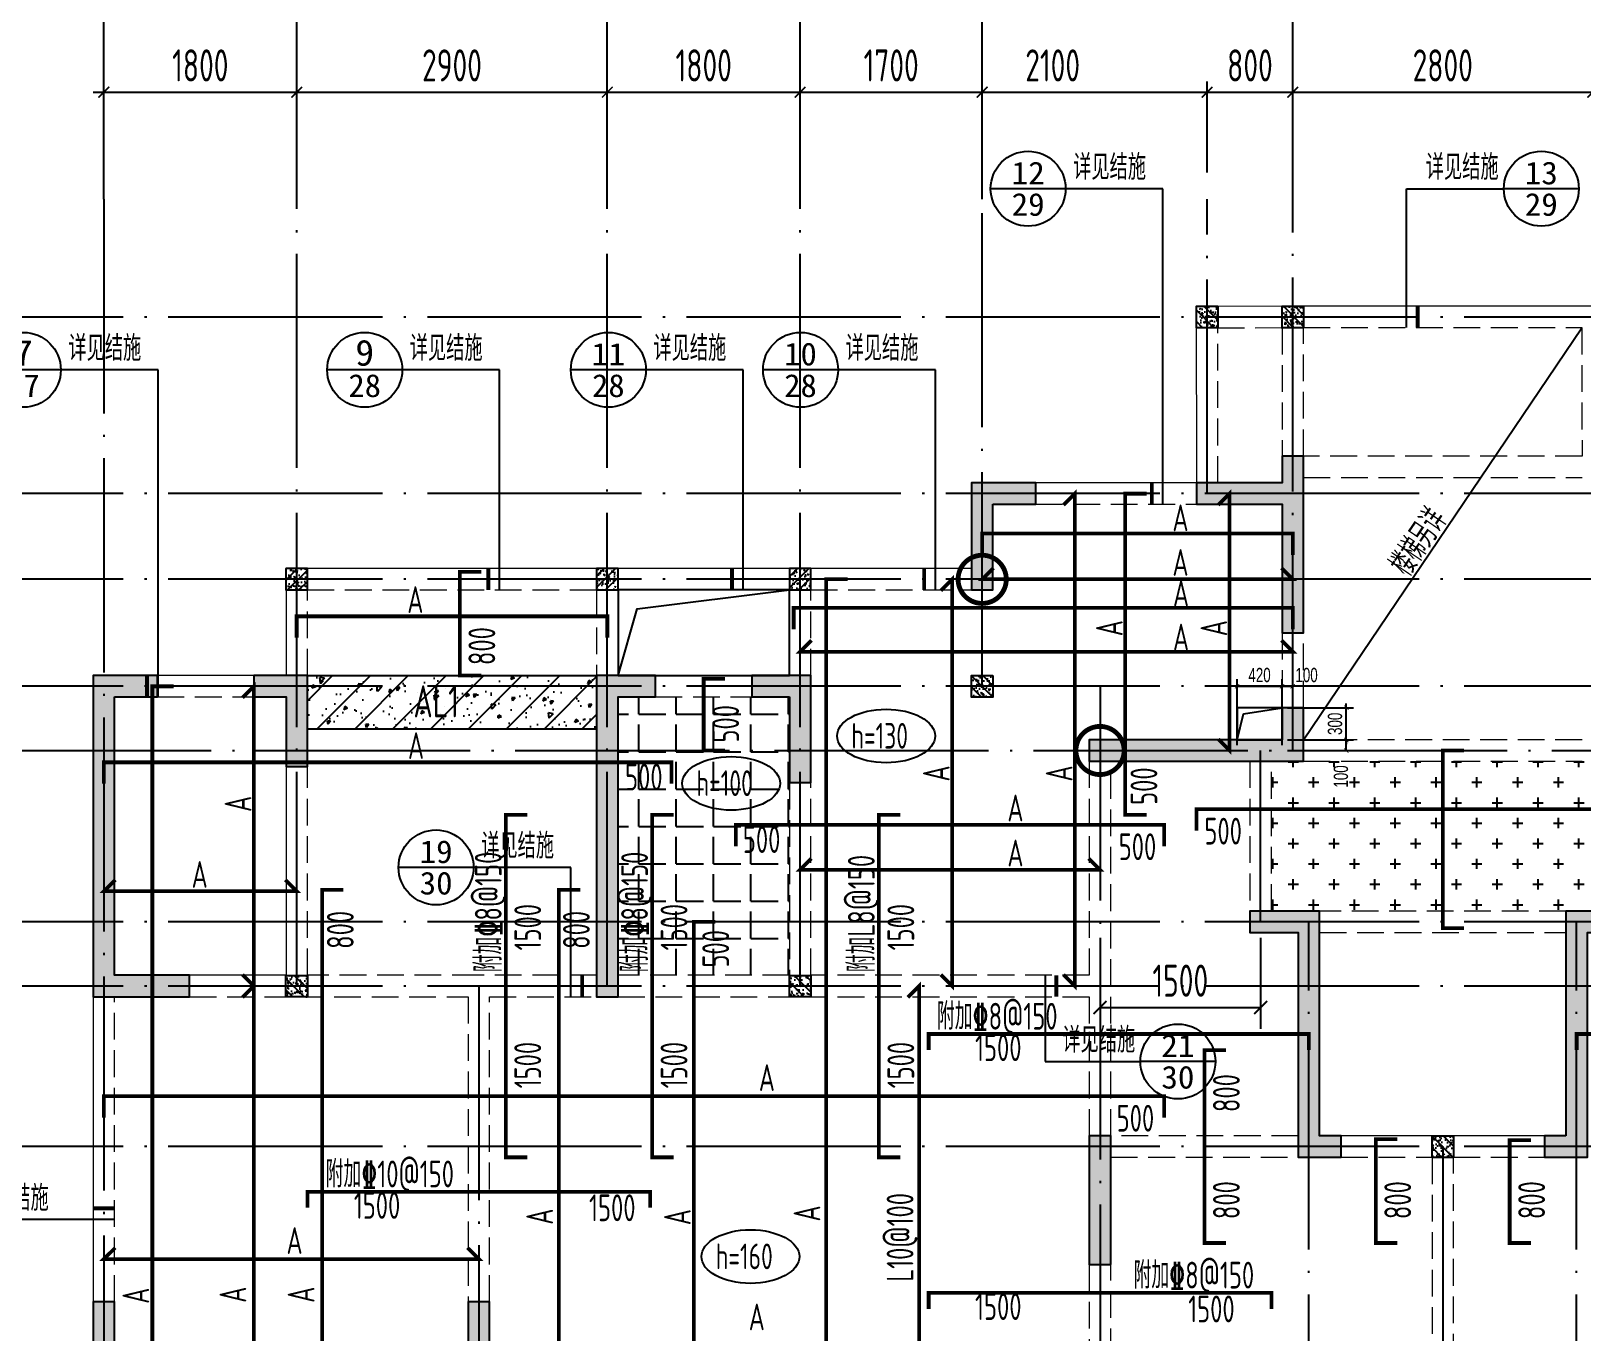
# Model space of a CAD drawing. Extents: x -668857 to 154266, y -275694 to 291306.
# Drawn here: x -226069 to -211589, y -142686 to -130533 of the extents above; entities that cross this region are included whole.
import ezdxf
from ezdxf.enums import TextEntityAlignment as Align

# ---------------------------------------------------------------- set-up
doc = ezdxf.new("R2010")
doc.units = 0
doc.header["$LTSCALE"] = 1000
for name, pattern in [('DASH', [0.35, 0.25, -0.1]), ('DASHED', [0.75, 0.5, -0.25]), ('DOTE', [2.42, 2, -0.2, 0.02, -0.2])]:
    doc.linetypes.add(name, pattern=pattern)
doc.layers.get('0').update_dxf_attribs({"linetype": 'CONTINUOUS'})
doc.layers.get('DEFPOINTS').update_dxf_attribs({"linetype": 'CONTINUOUS'})
doc.layers.add('+公共字体', color=7, linetype='CONTINUOUS', lineweight=20)
for name, color, linetype in [('A-AXIS', 1, 'CONTINUOUS'), ('A-DOTE', 10, 'DOTE'), ('BEAM', 4, 'DASHED'), ('DIM_IDEN', 67, 'CONTINUOUS'), ('PUB_TEXT', 2, 'CONTINUOUS'), ('ROOF', 183, 'CONTINUOUS'), ('S-B板填充', 251, 'CONTINUOUS'), ('S-B板标注', 3, 'CONTINUOUS'), ('S-B板配筋', 6, 'CONTINUOUS'), ('S-B板配筋号', 7, 'CONTINUOUS'), ('S-C承台编号', 6, 'CONTINUOUS'), ('S-D洞口', 4, 'CONTINUOUS'), ('S-D洞口标注', 3, 'CONTINUOUS'), ('S-L主梁线', 4, 'DASH'), ('S-Q墙填充', 252, 'CONTINUOUS'), ('S-Q墙实线', 6, 'CONTINUOUS'), ('S-Q墙标注', 3, 'CONTINUOUS'), ('S-Y一般标注', 3, 'CONTINUOUS'), ('S-构造柱', 212, 'CONTINUOUS'), ('TEXT', 2, 'CONTINUOUS')]:
    doc.layers.add(name, color=color, linetype=linetype)
doc.styles.add('_TCH_AXIS', font='COMPLEX', dxfattribs={"bigfont": 'GBCBIG'})
doc.styles.add('_TCH_LABEL', font='simhei.ttf')
doc.styles.add('TSSD_DIMENSION', font='Tssdeng.shx', dxfattribs={"width": 0.7, "bigfont": 'tssdchn.shx'})
doc.styles.add('TSSD_REIN', font='tssdeng.shx', dxfattribs={"width": 0.7, "height": 300, "bigfont": 'tssdchn.shx'})
doc.styles.add('结构文字', font='zstxt.shx', dxfattribs={"width": 0.7, "bigfont": 'zshz.shx'})
doc.dimstyles.new('STRUCK', dxfattribs={"dimtxt": 400, "dimasz": 121, "dimexe": 200, "dimexo": 150, "dimgap": 115, "dimtad": 1, "dimdec": 0, "dimdsep": 46, "dimtxsty": '结构文字', "dimblk": 'ARCHTICK', "dimcen": 400, "dimclrd": 3, "dimclre": 3, "dimclrt": 7, "dimadec": 0, "dimazin": 0, "dimtfac": 1, "dimtdec": 0, "dimtix": 1, "dimtmove": 2, "dimatfit": 3, "dimldrblk": '_DIMX', "dimfxl": 0, "dimtolj": 1, "dimtzin": 0, "dimarcsym": 0})
doc.dimstyles.new('STRUCK30', dxfattribs={"dimscale": 0.33333, "dimtxt": 400, "dimasz": 121, "dimexe": 200, "dimexo": 150, "dimgap": 115, "dimtad": 1, "dimdec": 0, "dimdsep": 46, "dimtxsty": '结构文字', "dimblk": 'ARCHTICK', "dimcen": 400, "dimclrd": 3, "dimclre": 3, "dimclrt": 7, "dimadec": 0, "dimazin": 0, "dimtfac": 1, "dimtdec": 0, "dimtix": 1, "dimtmove": 2, "dimatfit": 3, "dimldrblk": '_DIMX', "dimfxl": 0, "dimtolj": 1, "dimtzin": 0, "dimarcsym": 0})
doc.dimstyles.new('TSSD_100_100', dxfattribs={"dimtxt": 300, "dimasz": 100, "dimexe": 100, "dimexo": 250, "dimgap": 100, "dimtad": 1, "dimdec": 0, "dimzin": 0, "dimdsep": 46, "dimtxsty": 'TSSD_DIMENSION', "dimblk": 'ARCHTICK', "dimcen": 0, "dimdle": 100, "dimclrt": 7, "dimadec": 0, "dimazin": 0, "dimtfac": 1, "dimtdec": 0, "dimtix": 1, "dimtmove": 2, "dimatfit": 3, "dimldrblk": 'ARCHTICK', "dimfxl": 0, "dimtolj": 1, "dimtzin": 0, "dimarcsym": 0})

# ---------------------------------------------------------------- blocks, each defined once
blk = doc.blocks.new('_ArchTick')
at = {"color": 0, "linetype": 'ByBlock', "const_width": 0.15}
blk.add_lwpolyline([(-0.5, -0.5), (0.5, 0.5)], dxfattribs=at)
blk = doc.blocks.new('*D151')
at = {"layer": 'DEFPOINTS', "color": 0}
for p in [(6400, 19250), (4600, 18250), (6400, 18250)]:
    blk.add_point(p, dxfattribs=at)
at = {"layer": 'S-Y一般标注', "color": 0, "lineweight": -2}
for p, q in [((4600, 18500), (4600, 19350)), ((6400, 18500), (6400, 19350)), ((4500, 19250), (6500, 19250))]:
    blk.add_line(p, q, dxfattribs=at)
at = {"layer": 'S-Y一般标注', "color": 0, "lineweight": -2, "xscale": 100, "yscale": 100, "zscale": 100, "rotation": 180}
blk.add_blockref('_ArchTick', (4600, 19250), dxfattribs=at)
at = {"layer": 'S-Y一般标注', "color": 0, "lineweight": -2, "xscale": 100, "yscale": 100, "zscale": 100}
blk.add_blockref('_ArchTick', (6400, 19250), dxfattribs=at)
at = {"layer": 'S-Y一般标注', "color": 7, "insert": (5500, 19500), "char_height": 300, "attachment_point": 5, "style": 'TSSD_DIMENSION'}
blk.add_mtext('\\A1;1800', dxfattribs=at)
blk = doc.blocks.new('*D152')
at = {"layer": 'DEFPOINTS', "color": 0}
for p in [(9300, 19250), (6400, 18250), (9300, 18250)]:
    blk.add_point(p, dxfattribs=at)
at = {"layer": 'S-Y一般标注', "color": 0, "lineweight": -2}
for p, q in [((6400, 18500), (6400, 19350)), ((9300, 18500), (9300, 19350)), ((6300, 19250), (9400, 19250))]:
    blk.add_line(p, q, dxfattribs=at)
at = {"layer": 'S-Y一般标注', "color": 0, "lineweight": -2, "xscale": 100, "yscale": 100, "zscale": 100, "rotation": 180}
blk.add_blockref('_ArchTick', (6400, 19250), dxfattribs=at)
at = {"layer": 'S-Y一般标注', "color": 0, "lineweight": -2, "xscale": 100, "yscale": 100, "zscale": 100}
blk.add_blockref('_ArchTick', (9300, 19250), dxfattribs=at)
at = {"layer": 'S-Y一般标注', "color": 7, "insert": (7850, 19500), "char_height": 300, "attachment_point": 5, "style": 'TSSD_DIMENSION'}
blk.add_mtext('\\A1;2900', dxfattribs=at)
blk = doc.blocks.new('*D153')
at = {"layer": 'DEFPOINTS', "color": 0}
for p in [(11100, 19250), (9300, 18250), (11100, 18250)]:
    blk.add_point(p, dxfattribs=at)
at = {"layer": 'S-Y一般标注', "color": 0, "lineweight": -2}
for p, q in [((9300, 18500), (9300, 19350)), ((11100, 18500), (11100, 19350)), ((9200, 19250), (11200, 19250))]:
    blk.add_line(p, q, dxfattribs=at)
at = {"layer": 'S-Y一般标注', "color": 0, "lineweight": -2, "xscale": 100, "yscale": 100, "zscale": 100, "rotation": 180}
blk.add_blockref('_ArchTick', (9300, 19250), dxfattribs=at)
at = {"layer": 'S-Y一般标注', "color": 0, "lineweight": -2, "xscale": 100, "yscale": 100, "zscale": 100}
blk.add_blockref('_ArchTick', (11100, 19250), dxfattribs=at)
at = {"layer": 'S-Y一般标注', "color": 7, "insert": (10200, 19500), "char_height": 300, "attachment_point": 5, "style": 'TSSD_DIMENSION'}
blk.add_mtext('\\A1;1800', dxfattribs=at)
blk = doc.blocks.new('*D154')
at = {"layer": 'DEFPOINTS', "color": 0}
for p in [(12800, 19250), (11100, 18250), (12800, 18250)]:
    blk.add_point(p, dxfattribs=at)
at = {"layer": 'S-Y一般标注', "color": 0, "lineweight": -2}
for p, q in [((11100, 18500), (11100, 19350)), ((12800, 18500), (12800, 19350)), ((11000, 19250), (12900, 19250))]:
    blk.add_line(p, q, dxfattribs=at)
at = {"layer": 'S-Y一般标注', "color": 0, "lineweight": -2, "xscale": 100, "yscale": 100, "zscale": 100, "rotation": 180}
blk.add_blockref('_ArchTick', (11100, 19250), dxfattribs=at)
at = {"layer": 'S-Y一般标注', "color": 0, "lineweight": -2, "xscale": 100, "yscale": 100, "zscale": 100}
blk.add_blockref('_ArchTick', (12800, 19250), dxfattribs=at)
at = {"layer": 'S-Y一般标注', "color": 7, "insert": (11950, 19500), "char_height": 300, "attachment_point": 5, "style": 'TSSD_DIMENSION'}
blk.add_mtext('\\A1;1700', dxfattribs=at)
blk = doc.blocks.new('*D155')
at = {"layer": 'DEFPOINTS', "color": 0}
for p in [(14900, 19250), (12800, 18250), (14900, 18250)]:
    blk.add_point(p, dxfattribs=at)
at = {"layer": 'S-Y一般标注', "color": 0, "lineweight": -2}
for p, q in [((12800, 18500), (12800, 19350)), ((14900, 18500), (14900, 19350)), ((12700, 19250), (15000, 19250))]:
    blk.add_line(p, q, dxfattribs=at)
at = {"layer": 'S-Y一般标注', "color": 0, "lineweight": -2, "xscale": 100, "yscale": 100, "zscale": 100, "rotation": 180}
blk.add_blockref('_ArchTick', (12800, 19250), dxfattribs=at)
at = {"layer": 'S-Y一般标注', "color": 0, "lineweight": -2, "xscale": 100, "yscale": 100, "zscale": 100}
blk.add_blockref('_ArchTick', (14900, 19250), dxfattribs=at)
at = {"layer": 'S-Y一般标注', "color": 7, "insert": (13458, 19500), "char_height": 300, "attachment_point": 5, "style": 'TSSD_DIMENSION'}
blk.add_mtext('\\A1;2100', dxfattribs=at)
blk = doc.blocks.new('*D156')
at = {"layer": 'DEFPOINTS', "color": 0}
for p in [(18500, 19250), (15700, 18250), (18500, 18250)]:
    blk.add_point(p, dxfattribs=at)
at = {"layer": 'S-Y一般标注', "color": 0, "lineweight": -2}
for p, q in [((15700, 18500), (15700, 19350)), ((18500, 18500), (18500, 19350)), ((15600, 19250), (18600, 19250))]:
    blk.add_line(p, q, dxfattribs=at)
at = {"layer": 'S-Y一般标注', "color": 0, "lineweight": -2, "xscale": 100, "yscale": 100, "zscale": 100, "rotation": 180}
blk.add_blockref('_ArchTick', (15700, 19250), dxfattribs=at)
at = {"layer": 'S-Y一般标注', "color": 0, "lineweight": -2, "xscale": 100, "yscale": 100, "zscale": 100}
blk.add_blockref('_ArchTick', (18500, 19250), dxfattribs=at)
at = {"layer": 'S-Y一般标注', "color": 7, "insert": (17100, 19500), "char_height": 300, "attachment_point": 5, "style": 'TSSD_DIMENSION'}
blk.add_mtext('\\A1;2800', dxfattribs=at)
blk = doc.blocks.new('*D173')
at = {"layer": 'DEFPOINTS', "color": 0}
for p in [(54600, 20050), (4600, 18250), (54600, 18250)]:
    blk.add_point(p, dxfattribs=at)
at = {"layer": 'S-Y一般标注', "color": 0, "lineweight": -2}
for p, q in [((4600, 18500), (4600, 20150)), ((54600, 18500), (54600, 20150)), ((4500, 20050), (54700, 20050))]:
    blk.add_line(p, q, dxfattribs=at)
at = {"layer": 'S-Y一般标注', "color": 0, "lineweight": -2, "xscale": 100, "yscale": 100, "zscale": 100, "rotation": 180}
blk.add_blockref('_ArchTick', (4600, 20050), dxfattribs=at)
at = {"layer": 'S-Y一般标注', "color": 0, "lineweight": -2, "xscale": 100, "yscale": 100, "zscale": 100}
blk.add_blockref('_ArchTick', (54600, 20050), dxfattribs=at)
at = {"layer": 'S-Y一般标注', "color": 7, "insert": (29600, 20300), "char_height": 300, "attachment_point": 5, "style": 'TSSD_DIMENSION'}
blk.add_mtext('\\A1;50000', dxfattribs=at)
blk = doc.blocks.new('*D184')
at = {"layer": 'DEFPOINTS', "color": 0}
for p in [(15700, 19250), (14900, 18250), (15700, 18250)]:
    blk.add_point(p, dxfattribs=at)
at = {"layer": 'S-Y一般标注', "color": 0, "lineweight": -2}
for p, q in [((14900, 18500), (14900, 19350)), ((15700, 18500), (15700, 19350)), ((14800, 19250), (15800, 19250))]:
    blk.add_line(p, q, dxfattribs=at)
at = {"layer": 'S-Y一般标注', "color": 0, "lineweight": -2, "xscale": 100, "yscale": 100, "zscale": 100, "rotation": 180}
blk.add_blockref('_ArchTick', (14900, 19250), dxfattribs=at)
at = {"layer": 'S-Y一般标注', "color": 0, "lineweight": -2, "xscale": 100, "yscale": 100, "zscale": 100}
blk.add_blockref('_ArchTick', (15700, 19250), dxfattribs=at)
at = {"layer": 'S-Y一般标注', "color": 7, "insert": (15300, 19500), "char_height": 300, "attachment_point": 5, "style": 'TSSD_DIMENSION'}
blk.add_mtext('\\A1;800', dxfattribs=at)
blk = doc.blocks.new('20210803.22403995')
at = {"layer": '+公共字体', "color": 2, "const_width": 45}
for points in [[(-856038, -168387, 1), (-856038, -167937, 1), (-856038, -168387, -1)], [(-854938, -169986, 1), (-854938, -169536, 1), (-854938, -169986, -1)]]:
    blk.add_lwpolyline(points, format="xyb", dxfattribs=at)
blk = doc.blocks.new('*D251')
at = {"layer": 'DEFPOINTS', "color": 0}
for p in [(-196759, -56615), (-196159, -56615), (-196759, -56915)]:
    blk.add_point(p, dxfattribs=at)
at = {"layer": 'S-D洞口标注', "color": 3, "lineweight": -2}
for p, q in [((-196709, -56615), (-196092, -56615)), ((-196159, -56615), (-196159, -56574)), ((-196159, -56915), (-196159, -56615)), ((-196709, -56915), (-196092, -56915)), ((-196159, -56915), (-196159, -56955))]:
    blk.add_line(p, q, dxfattribs=at)
at = {"layer": 'S-D洞口标注', "color": 3, "lineweight": -2, "xscale": 40.33293, "yscale": 40.33293, "zscale": 40.33293}
for p, rotation in [((-196159, -56615), 270), ((-196159, -56915), 90)]:
    blk.add_blockref('_ArchTick', p, dxfattribs=dict(at, rotation=rotation))
at = {"layer": 'S-D洞口标注', "color": 7, "insert": (-196264, -56765), "char_height": 133.3, "attachment_point": 5, "rotation": 90, "style": '结构文字'}
blk.add_mtext('\\A1;300', dxfattribs=at)
blk = doc.blocks.new('_DIMX')
blk.add_line((-150, 0), (150, 0))
at = {"const_width": 50}
blk.add_lwpolyline([(-70, -70), (70, 70)], dxfattribs=at)
blk = doc.blocks.new('*D252')
at = {"layer": 'DEFPOINTS', "color": 0}
for p in [(-196759, -56415), (-197179, -57015), (-196759, -57015)]:
    blk.add_point(p, dxfattribs=at)
at = {"layer": 'S-D洞口标注', "color": 3, "lineweight": -2}
for p, q in [((-197179, -56965), (-197179, -56349)), ((-197179, -56415), (-196759, -56415)), ((-196759, -56965), (-196759, -56349))]:
    blk.add_line(p, q, dxfattribs=at)
at = {"layer": 'S-D洞口标注', "color": 3, "lineweight": -2, "xscale": 40.33293, "yscale": 40.33293, "zscale": 40.33293, "rotation": 180}
blk.add_blockref('_ArchTick', (-197179, -56415), dxfattribs=at)
at = {"layer": 'S-D洞口标注', "color": 3, "lineweight": -2, "xscale": 40.33293, "yscale": 40.33293, "zscale": 40.33293}
blk.add_blockref('_ArchTick', (-196759, -56415), dxfattribs=at)
at = {"layer": 'S-D洞口标注', "color": 7, "insert": (-196969, -56310), "char_height": 133.3, "attachment_point": 5, "style": '结构文字'}
blk.add_mtext('\\A1;420', dxfattribs=at)
blk = doc.blocks.new('*D253')
at = {"layer": 'DEFPOINTS', "color": 0}
for p in [(-196659, -56415), (-196759, -57015), (-196659, -57015)]:
    blk.add_point(p, dxfattribs=at)
at = {"layer": 'S-D洞口标注', "color": 3, "lineweight": -2}
for p, q in [((-196759, -56965), (-196759, -56349)), ((-196759, -56415), (-196659, -56415)), ((-196659, -56965), (-196659, -56349))]:
    blk.add_line(p, q, dxfattribs=at)
at = {"layer": 'S-D洞口标注', "color": 3, "lineweight": -2, "xscale": 40.33293, "yscale": 40.33293, "zscale": 40.33293, "rotation": 180}
blk.add_blockref('_ArchTick', (-196759, -56415), dxfattribs=at)
at = {"layer": 'S-D洞口标注', "color": 3, "lineweight": -2, "xscale": 40.33293, "yscale": 40.33293, "zscale": 40.33293}
blk.add_blockref('_ArchTick', (-196659, -56415), dxfattribs=at)
at = {"layer": 'S-D洞口标注', "color": 7, "insert": (-196530, -56310), "char_height": 133.3, "attachment_point": 5, "style": '结构文字'}
blk.add_mtext('\\A1;100', dxfattribs=at)
blk = doc.blocks.new('*D254')
at = {"layer": 'DEFPOINTS', "color": 0}
for p in [(-196759, -56915), (-196759, -57015), (-196159, -56915)]:
    blk.add_point(p, dxfattribs=at)
at = {"layer": 'S-D洞口标注', "color": 3, "lineweight": -2}
for p, q in [((-196709, -56915), (-196092, -56915)), ((-196709, -57015), (-196092, -57015)), ((-196159, -57015), (-196159, -56915))]:
    blk.add_line(p, q, dxfattribs=at)
at = {"layer": 'S-D洞口标注', "color": 3, "lineweight": -2, "xscale": 40.33293, "yscale": 40.33293, "zscale": 40.33293}
for p, rotation in [((-196159, -56915), 90), ((-196159, -57015), 270)]:
    blk.add_blockref('_ArchTick', p, dxfattribs=dict(at, rotation=rotation))
at = {"layer": 'S-D洞口标注', "color": 7, "insert": (-196209, -57257), "char_height": 133.3, "attachment_point": 5, "rotation": 90, "style": '结构文字'}
blk.add_mtext('\\A1;100', dxfattribs=at)
blk = doc.blocks.new('20210807.15312078')
at = {"layer": 'S-Q墙填充'}
h = blk.add_hatch(color=252, dxfattribs=at)
h.dxf.hatch_style = 1
h.paths.add_polyline_path([(72216, 67840), (72216, 68190), (72016, 68190), (72016, 67940), (71216, 67940), (71216, 67740), (72016, 67740), (72016, 66540), (72216, 66540)])
h = blk.add_hatch(color=252, dxfattribs=at)
h.dxf.hatch_style = 1
h.paths.add_polyline_path([(69316, 67740), (69716, 67740), (69716, 67940), (69116, 67940), (69116, 66940), (69316, 66940)])
h = blk.add_hatch(color=252, dxfattribs=at)
h.dxf.hatch_style = 1
h.paths.add_polyline_path([(61116, 65940), (61516, 65940), (61516, 66140), (60916, 66140), (60916, 63140), (61816, 63140), (61816, 63340), (61116, 63340)])
h = blk.add_hatch(color=252, dxfattribs=at)
h.dxf.hatch_style = 1
h.paths.add_polyline_path([(62916, 66140), (62416, 66140), (62416, 65940), (62716, 65940), (62716, 65290), (62916, 65290)])
h = blk.add_hatch(color=252, dxfattribs=at)
h.dxf.hatch_style = 1
h.paths.add_polyline_path([(65616, 66140), (65616, 63140), (65816, 63140), (65816, 65940), (66166, 65940), (66166, 66140)])
h = blk.add_hatch(color=252, dxfattribs=at)
h.dxf.hatch_style = 1
h.paths.add_polyline_path([(67416, 65940), (67416, 65140), (67616, 65140), (67616, 66140), (67066, 66140), (67066, 65940)])
h = blk.add_hatch(color=252, dxfattribs=at)
h.dxf.hatch_style = 1
h.paths.add_polyline_path([(72216, 65340), (72216, 65840), (72016, 65840), (72016, 65540), (71816, 65540), (70216, 65540), (70216, 65340), (71816, 65340)])
h = blk.add_hatch(color=252, dxfattribs=at)
h.dxf.hatch_style = 1
h.paths.add_polyline_path([(72366, 63940), (71716, 63940), (71716, 63740), (72166, 63740), (72166, 61640), (72566, 61640), (72566, 61840), (72366, 61840)])
h = blk.add_hatch(color=252, dxfattribs=at)
h.dxf.hatch_style = 1
h.paths.add_polyline_path([(74666, 61840), (74466, 61840), (74466, 61640), (74866, 61640), (74866, 63740), (75316, 63740), (75316, 63940), (74666, 63940)])
h = blk.add_hatch(color=252, dxfattribs=at)
h.dxf.hatch_style = 1
h.paths.add_polyline_path([(70416, 60640), (70416, 61840), (70216, 61840), (70216, 60640)])
h = blk.add_hatch(color=252, dxfattribs=at)
h.dxf.hatch_style = 1
h.paths.add_polyline_path([(61116, 58640), (61116, 60290), (60916, 60290), (60916, 58640)])
h = blk.add_hatch(color=252, dxfattribs=at)
h.dxf.hatch_style = 1
h.paths.add_polyline_path([(64616, 60290), (64416, 60290), (64416, 58840), (63716, 58840), (63616, 58840), (63616, 58640), (63716, 58640), (64616, 58640)])
at = {"layer": 'S-D洞口', "color": 5}
blk.add_lwpolyline([(65816, 66140), (67416, 66140), (67416, 66940), (65816, 66940), (65816, 66140), (65993, 66762), (67416, 66940)], dxfattribs=at)
at = {"layer": 'S-L主梁线', "linetype": 'ByBlock', "lineweight": 18}
for p, q in [((72116, 69590), (71215, 69589)), ((71215, 69589), (71216, 67940)), ((74915, 69590), (72116, 69590)), ((71216, 67940), (69716, 67940)), ((62716, 67140), (62716, 66140)), ((65716, 67140), (62716, 67140)), ((67516, 67140), (65716, 67140)), ((69116, 67140), (67516, 67140)), ((65816, 66940), (67416, 66940)), ((65816, 66140), (65816, 66940)), ((67416, 66940), (67416, 66140)), ((62416, 66140), (61516, 66140)), ((67066, 66140), (66166, 66140)), ((62716, 65290), (62716, 63340)), ((62716, 63340), (61816, 63340)), ((60916, 63140), (60916, 60290)), ((73516, 61840), (72566, 61840)), ((74466, 61840), (73516, 61840))]:
    blk.add_line(p, q, dxfattribs=at)
at = {"layer": 'S-L主梁线', "linetype": 'DASH', "lineweight": 18}
for p, q in [((71415, 69389), (72016, 69390)), ((71416, 67940), (71415, 69389)), ((72016, 69390), (72016, 68190)), ((72216, 69390), (74815, 69390)), ((72216, 68190), (72216, 69390)), ((74815, 69390), (74816, 68190)), ((74815, 69390), (74816, 68190)), ((74816, 68190), (72216, 68190)), ((72216, 67990), (74816, 67990)), ((69716, 67740), (71216, 67740)), ((62916, 66940), (65616, 66940)), ((62916, 66140), (62916, 66940)), ((65616, 66940), (65616, 66140)), ((67616, 66940), (69116, 66940)), ((67616, 66140), (67616, 66940)), ((72016, 66540), (72016, 65840)), ((72216, 65840), (72216, 66540)), ((61516, 65940), (62416, 65940)), ((66166, 65940), (67066, 65940)), ((74816, 65540), (72216, 65540)), ((70216, 65340), (70216, 63340)), ((70416, 63240), (70416, 65340)), ((71716, 65340), (71716, 63940)), ((71916, 63940), (71916, 65340)), ((72216, 65340), (74816, 65340)), ((62916, 63340), (62916, 65290)), ((67416, 65140), (67416, 63340)), ((67616, 63340), (67616, 65140)), ((74666, 63940), (72366, 63940)), ((72366, 63740), (74666, 63740)), ((64516, 63340), (62916, 63340)), ((65616, 63340), (64516, 63340)), ((67416, 63340), (65816, 63340)), ((70216, 63340), (67616, 63340)), ((61116, 60290), (61116, 63140)), ((61816, 63140), (62816, 63140)), ((62816, 63140), (64416, 63140)), ((64416, 63140), (64416, 60290)), ((64616, 63140), (65616, 63140)), ((64616, 60290), (64616, 63140)), ((65816, 63140), (67516, 63140)), ((67516, 63140), (70216, 63140)), ((70216, 63140), (70216, 61840)), ((70416, 61840), (70416, 63240)), ((72166, 61840), (70416, 61840)), ((70416, 61640), (72166, 61640)), ((72566, 61640), (73416, 61640)), ((73416, 61640), (73416, 57640)), ((73616, 57640), (73616, 61640)), ((73616, 61640), (74466, 61640)), ((70216, 60640), (70216, 59090)), ((70416, 59090), (70416, 60640))]:
    blk.add_line(p, q, dxfattribs=at)
at = {"layer": 'S-Q墙实线'}
for points in [[(72216, 67840), (72216, 68190), (72016, 68190), (72016, 67940), (71216, 67940), (71216, 67740), (72016, 67740), (72016, 66540), (72216, 66540), (72216, 67840)], [(63716, 58840), (63616, 58840), (63616, 58640), (63716, 58640), (64616, 58640), (64616, 60290), (64416, 60290), (64416, 58840), (63716, 58840)]]:
    blk.add_lwpolyline(points, dxfattribs=at)
for points in [[(69316, 67740), (69716, 67740), (69716, 67940), (69116, 67940), (69116, 66940), (69316, 66940)], [(61116, 65940), (61516, 65940), (61516, 66140), (60916, 66140), (60916, 63140), (61816, 63140), (61816, 63340), (61116, 63340)], [(62916, 66140), (62416, 66140), (62416, 65940), (62716, 65940), (62716, 65290), (62916, 65290)], [(65616, 66140), (65616, 63140), (65816, 63140), (65816, 65940), (66166, 65940), (66166, 66140)], [(67416, 65940), (67416, 65140), (67616, 65140), (67616, 66140), (67066, 66140), (67066, 65940)], [(72216, 65340), (72216, 65840), (72016, 65840), (72016, 65540), (71816, 65540), (70216, 65540), (70216, 65340), (71816, 65340)], [(72366, 63940), (71716, 63940), (71716, 63740), (72166, 63740), (72166, 61640), (72566, 61640), (72566, 61840), (72366, 61840)], [(74666, 61840), (74466, 61840), (74466, 61640), (74866, 61640), (74866, 63740), (75316, 63740), (75316, 63940), (74666, 63940)], [(70416, 60640), (70416, 61840), (70216, 61840), (70216, 60640)], [(61116, 58640), (61116, 60290), (60916, 60290), (60916, 58640)]]:
    blk.add_lwpolyline(points, close=True, dxfattribs=at)
blk = doc.blocks.new('20210730.02141516')
at = {"layer": 'S-构造柱'}
h = blk.add_hatch(dxfattribs=at)
h.set_pattern_fill('ARMORED', color=256, scale=15, angle=-90, style=0)
h.set_pattern_definition([(320, (-154189.41, 3278673.45), (-9.4128202, -107.5890274), [11.25, -123.75]), (265, (-154189.41, 3278673.45), (112.82882, 20.8127), [9, -99]), (10.4514, (-154190.19, 3278664.49), (103.4159313, -86.7764073), [9.5610285, -105.1713168]), (316.1842, (-154159.41, 3278673.45), (-24.827852, -160.0861573), [16.875, -185.625]), (6.6356, (-154161.48, 3278660.11), (146.117681, -140.199406), [14.341543, -157.75695]), (261.1842, (-154159.41, 3278673.45), (146.11779, -140.199292), [13.5, -148.5]), (291, (-154166.91, 3278658.45), (-60.3928336, -89.5360578), [11.25, -123.75]), (236, (-154166.91, 3278658.45), (108.7725068, -36.4972998), [9, -99]), (341.4514, (-154171.94, 3278650.99), (48.3795745, -126.0333943), [9.5610285, -105.1713168]), (307.5, (-154189.41, 3278673.454), (49.93407807, -1.8239783), [0, -97.8, 0, -100.5, 0, -99.375]), (277.5, (-154189.41, 3278673.454), (59.1617568, -39.4604306), [0, -57.3, 0, -95.55, 0, -37.875]), (237.5, (-154189.41, 3278706.904), (-3.38323076, -80.07336543), [0, -37.5, 0, -117, 0, -155.25]), (227.5, (-154189.41, 3278721.904), (15.0157473, -87.4779254), [0, -48.75, 0, -77.7, 0, -110.25]), (315, (-154189.41, 3278673.454), (53.0330086, 53.0330086), [])])
h.paths.add_polyline_path([(200, 200), (200, 0), (0, 0), (0, 200)])
blk.add_lwpolyline([(200, 200), (200, 0), (0, 0), (0, 200)], close=True, dxfattribs=at)
blk = doc.blocks.new('*D299')
at = {"layer": 'DEFPOINTS', "color": 0}
for p in [(-205458, 207289), (-203959, 207289), (-203959, 206489)]:
    blk.add_point(p, dxfattribs=at)
at = {"layer": 'S-Q墙标注', "color": 3, "lineweight": -2}
for p, q in [((-205458, 207139), (-205458, 206289)), ((-203959, 207139), (-203959, 206289)), ((-205458, 206489), (-203959, 206489))]:
    blk.add_line(p, q, dxfattribs=at)
at = {"layer": 'S-Q墙标注', "color": 3, "lineweight": -2, "xscale": 121, "yscale": 121, "zscale": 121, "rotation": 180}
blk.add_blockref('_ArchTick', (-205458, 206489), dxfattribs=at)
at = {"layer": 'S-Q墙标注', "color": 3, "lineweight": -2, "xscale": 121, "yscale": 121, "zscale": 121}
blk.add_blockref('_ArchTick', (-203959, 206489), dxfattribs=at)
at = {"layer": 'S-Q墙标注', "color": 7, "insert": (-204709, 206739), "char_height": 300, "attachment_point": 5, "style": 'TSSD_REIN'}
blk.add_mtext('\\A1;1500', dxfattribs=at)
blk = doc.blocks.new('20210811.10024340')
at = {"layer": 'DIM_IDEN'}
for p, q in [((11295, 16253), (10595, 16253)), ((12204, 16253), (11295, 16253)), ((12204, 13305), (12204, 16253)), ((14477, 16253), (15386, 16253)), ((14477, 14955), (14477, 16253)), ((16086, 16253), (15386, 16253)), ((1914, 14561), (1214, 14561)), ((2823, 14561), (1914, 14561)), ((2823, 11505), (2823, 14561)), ((5101, 14561), (4401, 14561)), ((6010, 14561), (5101, 14561)), ((6010, 12505), (6010, 14561)), ((7376, 14561), (6676, 14561)), ((8285, 14561), (7376, 14561)), ((8285, 12505), (8285, 14561)), ((9170, 14561), (8470, 14561)), ((10079, 14561), (9170, 14561)), ((10079, 12505), (10079, 14561)), ((5767, 9913), (5067, 9913)), ((6676, 9913), (5767, 9913)), ((6676, 8705), (6676, 9913)), ((11103, 8905), (11103, 8100)), ((11103, 8100), (11993, 8100)), ((12693, 8100), (11993, 8100)), ((1690, 6623), (1050, 6623)), ((2416, 6623), (1690, 6623))]:
    blk.add_line(p, q, dxfattribs=at)
at = {"layer": 'DIM_IDEN', "const_width": 35}
for points in [[(14582, 14955), (14582, 15155)], [(12099, 13305), (12099, 13505)], [(5905, 12505), (5905, 12705)], [(8180, 12505), (8180, 12705)], [(9974, 12505), (9974, 12705)], [(2718, 11505), (2718, 11705)], [(6781, 8705), (6781, 8905)], [(11208, 8905), (11208, 8705)], [(2416, 6728), (2216, 6728)]]:
    blk.add_lwpolyline(points, dxfattribs=at)
at = {"layer": 'DIM_IDEN'}
for centre in [(10945, 16253), (15736, 16253), (1564, 14561), (4751, 14561), (7026, 14561), (8820, 14561), (5417, 9913), (12343, 8100)]:
    blk.add_circle(centre, 350, dxfattribs=at)
at = {"layer": 'PUB_TEXT', "style": '_TCH_AXIS'}
for p in [(11365, 16336), (14657, 16336), (1984, 14645), (5171, 14645), (7446, 14645), (9240, 14645), (5838, 9996), (11264, 8183), (1120, 6706)]:
    blk.add_text('详见结施', height=236.3, dxfattribs=at).set_placement(p)
at = {"layer": 'PUB_TEXT', "style": '_TCH_LABEL'}
for s, height, width, p, p2 in [('12', 211.6, 1.022989, (10789, 16294), (11101, 16294)), ('13', 212.7, 1.00565, (15582, 16294), (15890, 16294)), ('29', 212.7, 1.00565, (10791, 16000), (11099, 16000)), ('29', 212.7, 1.00565, (15582, 16000), (15890, 16000)), ('7', 241, 1.053254, (1473, 14600), (1655, 14600)), ('9', 242, 1.011364, (4663, 14600), (4839, 14600)), ('11', 210.8, 1.034884, (6869, 14602), (7183, 14602)), ('10', 213.8, 0.988889, (8668, 14602), (8972, 14602)), ('27', 212.3, 1.011364, (1410, 14308), (1718, 14308)), ('28', 213.8, 0.988889, (4599, 14307), (4903, 14307)), ('28', 213.8, 0.988889, (6874, 14307), (7178, 14307)), ('28', 213.8, 0.988889, (8668, 14307), (8972, 14307)), ('19', 212.3, 1.011364, (5263, 9954), (5572, 9954)), ('30', 212.7, 1.00565, (5264, 9660), (5571, 9660)), ('21', 211.6, 1.022989, (12187, 8141), (12499, 8141)), ('30', 212.7, 1.00565, (12189, 7847), (12497, 7847))]:
    blk.add_text(s, height=height, dxfattribs=dict(at, width=width)).set_placement(p, p2, align=Align.FIT)
blk = doc.blocks.new('20210726.16395156')
at = {"layer": 'A-AXIS'}
for p, q in [((4600, 18249.9), (4600, 21049.9)), ((6400, 18249.9), (6400, 21049.9)), ((9300, 18249.9), (9300, 21049.9)), ((11100, 18249.9), (11100, 21049.9)), ((12800, 18249.9), (12800, 21049.9)), ((15700, 18249.9), (15700, 21049.9))]:
    blk.add_line(p, q, dxfattribs=at)
at = {"layer": 'A-DOTE'}
for p, q in [((4600, 18249.9), (4600, 3600)), ((6400, 10900), (6400, 18249.9)), ((9300, 10900), (9300, 18249.9)), ((11100, 10900), (11100, 18249.9)), ((12800, 13700), (12800, 18249.9)), ((14900, 15500), (14900, 18249.9)), ((15700, 13100.3), (15700, 18249.9)), ((55600, 17150), (3600, 17150)), ((55600, 15500), (3600, 15500)), ((55600, 14700), (3600, 14700)), ((55600, 13700), (3600, 13700)), ((13900.2, 13700), (13900, 3600)), ((3600, 13100.3), (55600, 13100.3)), ((15400, 11500), (15400, 13100)), ((55600, 11500), (3600, 11500)), ((15850, 3600), (15850, 11500)), ((18350, 3600.1), (18350, 11500)), ((55600, 10900), (3600, 10900)), ((8100, 10900), (8100, 3600)), ((55600, 9400), (3600, 9400)), ((17100, 9400), (17100, 3600))]:
    blk.add_line(p, q, dxfattribs=at)
at = {"layer": 'S-Y一般标注'}
for base, p1, p2, picture, middle in [((54600, 20049.9), (4600, 18249.9), (54600, 18249.9), '*D173', (29600, 20299.9)), ((6400, 19249.9), (4600, 18249.9), (6400, 18249.9), '*D151', (5500, 19499.9)), ((9300, 19249.9), (6400, 18249.9), (9300, 18249.9), '*D152', (7850, 19499.9)), ((11100, 19249.9), (9300, 18249.9), (11100, 18249.9), '*D153', (10200, 19499.9)), ((12800, 19249.9), (11100, 18249.9), (12800, 18249.9), '*D154', (11950, 19499.9)), ((15700, 19249.9), (14900, 18249.9), (15700, 18249.9), '*D184', (15300, 19499.9)), ((18500, 19249.9), (15700, 18249.9), (18500, 18249.9), '*D156', (17100, 19499.9))]:
    dim = blk.add_linear_dim(base=base, p1=p1, p2=p2, dimstyle='TSSD_100_100', dxfattribs=at)
    dim.commit()
    dim.dimension.update_dxf_attribs({"geometry": picture, "text_midpoint": middle})
dim = blk.add_linear_dim(base=(14900, 19249.9), p1=(12800, 18249.9), p2=(14900, 18249.9), dimstyle='TSSD_100_100', dxfattribs=at)
dim.commit()
dim.dimension.update_dxf_attribs({"geometry": '*D155', "text_midpoint": (13458.1, 19499.9), "dimtype": 160})
blk = doc.blocks.new('20210807.16180653')
at = {"layer": 'S-D洞口', "color": 5}
blk.add_lwpolyline([(60935.8, 57292.6), (61355.8, 57292.6), (61355.8, 57592.6), (60935.8, 57592.6), (60935.8, 57292.6), (60994.1, 57534.2), (61355.8, 57592.6)], dxfattribs=at)
at = {"layer": 'S-D洞口标注'}
dim = blk.add_linear_dim(base=(61355.8, 57792), p1=(60935.8, 57192), p2=(61355.8, 57192.6), dimstyle='STRUCK30', dxfattribs=at)
dim.commit()
dim.dimension.update_dxf_attribs({"geometry": '*D252', "text_midpoint": (61145.8, 57897), "insert": (258114.4, 114207.2)})
dim = blk.add_linear_dim(base=(61455.8, 57792), p1=(61355.8, 57192.6), p2=(61455.8, 57192.6), dimstyle='STRUCK30', dxfattribs=at)
dim.commit()
dim.dimension.update_dxf_attribs({"geometry": '*D253', "text_midpoint": (61584.7, 57897), "dimtype": 128, "insert": (258114.4, 114207.2)})
dim = blk.add_linear_dim(base=(61955.8, 57592.6), p1=(61355.8, 57292.6), p2=(61355.8, 57592.6), angle=90, dimstyle='STRUCK30', dxfattribs=at)
dim.commit()
dim.dimension.update_dxf_attribs({"geometry": '*D251', "text_midpoint": (61850.8, 57442.6), "insert": (258114.4, 114207.2)})
dim = blk.add_linear_dim(base=(61955.8, 57292.6), p1=(61355.8, 57192.6), p2=(61355.8, 57292.6), angle=90, dimstyle='STRUCK30', dxfattribs=at)
dim.commit()
dim.dimension.update_dxf_attribs({"geometry": '*D254', "text_midpoint": (61905.8, 56950.7), "dimtype": 128, "insert": (258114.4, 114207.2)})
blk = doc.blocks.new('20210810.19131159')
at = {"layer": 'S-Q墙标注'}
dim = blk.add_linear_dim(base=(98507.3, 59573.8), p1=(97007.5, 60373.8), p2=(98507.3, 60373.8), dimstyle='STRUCK', override={"dimtxt": 300, "dimgap": 100, "dimtxsty": 'TSSD_REIN'}, dxfattribs=at)
dim.commit()
dim.dimension.update_dxf_attribs({"geometry": '*D299', "text_midpoint": (97757.4, 59823.8), "insert": (302465.9, -146915)})

msp = doc.modelspace()

# ---------------------------------------------------------------- hatches: boundary and pattern name
at = {"layer": 'BEAM', "linetype": 'ByBlock'}
h = msp.add_hatch(dxfattribs=at)
h.set_pattern_fill('ARMORED', color=252, scale=50, angle=180, style=0)
h.set_pattern_definition([(230, (-441259.76, 1777366.56), (-358.63009, 31.376067), [37.5, -412.5]), (175, (-441259.76, 1777366.56), (69.37567, -376.09607), [30, -330]), (280.4514, (-441289.64, 1777369.18), (-289.25469, -344.71977), [31.870095, -350.571056]), (226.1842, (-441259.76, 1777266.56), (-533.62052, 82.75951), [56.25, -618.75]), (276.6356, (-441304.2, 1777273.46), (-467.33135, -487.05894), [47.80514, -525.8565]), (171.1842, (-441259.76, 1777266.56), (-467.33097, -487.0593), [45, -495]), (201, (-441309.76, 1777291.56), (-298.453526, 201.309445), [37.5, -412.5]), (146, (-441309.76, 1777291.56), (-121.657666, -362.57502), [30, -330]), (251.4514, (-441334.63, 1777308.34), (-420.111314, -161.26525), [31.870095, -350.571056]), (217.5, (-441259.76, 1777366.56), (-6.079928, -166.446927), [0, -326, 0, -335, 0, -331.25]), (187.5, (-441259.76, 1777366.56), (-131.534769, -197.205856), [0, -191, 0, -318.5, 0, -126.25]), (147.5, (-441148.26, 1777366.56), (-266.911218, 11.277436), [0, -125, 0, -390, 0, -517.5]), (137.5, (-441098.26, 1777366.56), (-291.593085, -50.05249), [0, -162.5, 0, -259, 0, -367.5]), (225, (-441259.76, 1777366.56), (176.776695, -176.776695), [])])
h.paths.add_polyline_path([(-220788.62, -137054.74), (-223488.62, -137054.74), (-223488.62, -136554.74), (-220788.62, -136554.74)])
at = {"layer": 'S-B板填充'}
h = msp.add_hatch(dxfattribs=at)
h.set_pattern_fill('ANGLE', color=252, scale=50, style=0)
h.set_pattern_definition([(0, (-122954.7, -284998.6), (0, 349.25), [254, -95.25]), (90, (-122954.7, -284998.6), (-349.25, 2e-14), [254, -95.25])])
h.paths.add_polyline_path([(-220588.64, -136754.75), (-218988.62, -136754.75), (-218988.62, -139354.75), (-220588.64, -139354.75)])
h = msp.add_hatch(dxfattribs=at)
h.set_pattern_fill('CROSS', color=252, scale=30, style=0)
h.set_pattern_definition([(0, (-127654.7, -284998.62), (190.5, 190.5), [95.25, -285.75]), (90, (-127607.07, -285046.24), (-190.5, 190.5), [95.25, -285.75])])
h.paths.add_polyline_path([(-214488.7, -137354.48), (-211288.76, -137354.48), (-211288.76, -138754.75), (-214488.7, -138754.75)])

# ---------------------------------------------------------------- linework, layer by layer
at = {"layer": 'BEAM', "linetype": 'ByBlock'}
msp.add_lwpolyline([(-220788.62, -137054.74), (-223488.62, -137054.74), (-223488.62, -136554.74), (-220788.62, -136554.74)], close=True, dxfattribs=at)
at = {"layer": 'S-B板标注'}
for centre in [(-218085.95, -137118.83), (-219531.89, -137561.19), (-219352.04, -141981.79)]:
    msp.add_ellipse(centre, major_axis=(-457.33, 0), ratio=0.54724159, dxfattribs=at)
at = {"layer": 'S-B板配筋', "lineweight": 35, "const_width": 35}
for points in [[(-216428.69, -139348.68), (-216322.62, -139454.75), (-216322.62, -134854.75), (-216428.69, -134960.82)], [(-215653.44, -137854.48), (-215853.44, -137854.48), (-215853.44, -134854.75), (-215653.44, -134854.75)], [(-214984.47, -137148.41), (-214878.41, -137254.48), (-214878.41, -134854.75), (-214984.47, -134960.82)], [(-217188.65, -135428.36), (-217188.65, -135228.36), (-214288.64, -135228.36), (-214288.64, -135428.36)], [(-217082.58, -135548.68), (-217188.64, -135654.75), (-214288.64, -135654.75), (-214394.71, -135548.68)], [(-221864.72, -136554.75), (-222064.72, -136554.75), (-222064.72, -135584.75), (-221864.72, -135584.75)], [(-218445.58, -145754.58), (-218645.58, -145754.58), (-218645.58, -135654.75), (-218445.58, -135654.75)], [(-217575.47, -139348.68), (-217469.4, -139454.75), (-217469.4, -135654.75), (-217575.47, -135760.82)], [(-218948.62, -136121.39), (-218948.62, -135921.39), (-214288.63, -135921.39), (-214288.63, -136121.39)], [(-223588.63, -136201.3), (-223588.63, -136001.3), (-220688.64, -136001.28), (-220688.64, -136201.28)], [(-218782.57, -136225.38), (-218888.63, -136331.45), (-214288.65, -136331.45), (-214394.71, -136225.39)], [(-224736.03, -144554.75), (-224936.03, -144554.75), (-224936.03, -136654.75), (-224736.03, -136654.75)], [(-224094.62, -139348.68), (-223988.55, -139454.75), (-223988.55, -136654.75), (-224094.62, -136760.82)], [(-219588.62, -137254.75), (-219788.62, -137254.75), (-219788.62, -136584.75), (-219588.62, -136584.75)], [(-212688.63, -138914.75), (-212888.63, -138914.75), (-212888.63, -137254.48), (-212688.63, -137254.48)], [(-225388.65, -137565.09), (-225388.65, -137365.09), (-220088.62, -137365.09), (-220088.62, -137565.09)], [(-221436.3, -141054.75), (-221636.3, -141054.75), (-221636.3, -137854.75), (-221436.3, -137854.75)], [(-220070.36, -141054.75), (-220270.36, -141054.75), (-220270.36, -137854.75), (-220070.36, -137854.75)], [(-217953.01, -141054.75), (-218153.01, -141054.75), (-218153.01, -137854.75), (-217953.01, -137854.75)], [(-215188.7, -138002.78), (-215188.7, -137802.78), (-210588.76, -137802.78), (-210588.76, -138002.78)], [(-219488.62, -138148.35), (-219488.62, -137948.35), (-215488.63, -137948.34), (-215488.63, -138148.34)], [(-218782.57, -138263.12), (-218888.63, -138369.19), (-216088.46, -138369.19), (-216194.53, -138263.12)], [(-225282.57, -138462.83), (-225388.63, -138568.9), (-223588.63, -138568.9), (-223694.7, -138462.83)], [(-223151.69, -144554.75), (-223351.69, -144554.75), (-223351.69, -138554.75), (-223151.69, -138554.75)], [(-220940.95, -145754.58), (-221140.95, -145754.58), (-221140.95, -138554.75), (-220940.95, -138554.75)], [(-219681.29, -145754.58), (-219881.29, -145754.58), (-219881.29, -138854.75), (-219681.29, -138854.75)], [(-224094.62, -144448.68), (-223988.55, -144554.75), (-223988.55, -139454.75), (-224094.62, -139560.81)], [(-217882.99, -145648.52), (-217776.93, -145754.58), (-217776.93, -139454.75), (-217882.99, -139560.81)], [(-217688.63, -140052.42), (-217688.63, -139902.42), (-214138.63, -139902.42), (-214138.63, -140052.42)], [(-208088.61, -140052.42), (-208088.61, -139902.42), (-211638.61, -139902.42), (-211638.61, -140052.42)], [(-214913.63, -141854.75), (-215113.63, -141854.75), (-215113.63, -140054.75), (-214913.63, -140054.75)], [(-215488.62, -140684.41), (-215488.62, -140484.41), (-225388.63, -140484.41), (-225388.63, -140684.41)], [(-213313.63, -141854.75), (-213513.63, -141854.75), (-213513.63, -140884.75), (-213313.63, -140884.75)], [(-212063.63, -141854.75), (-212263.63, -141854.75), (-212263.63, -140894.75), (-212063.63, -140894.75)], [(-223488.63, -141525.81), (-223488.63, -141375.81), (-220288.63, -141375.81), (-220288.63, -141525.81)], [(-225282.57, -141899.14), (-225388.63, -142005.21), (-221888.63, -142005.21), (-221994.7, -141899.14)], [(-217688.54, -142470.72), (-217688.54, -142320.72), (-214488.54, -142320.72), (-214488.54, -142470.72)]]:
    msp.add_lwpolyline(points, dxfattribs=at)
at = {"layer": 'S-B板配筋号', "color": 1}
msp.add_lwpolyline([(-214188.64, -137154.48), (-211589.12, -133304.75)], dxfattribs=at)

# ---------------------------------------------------------------- block references
at = {"layer": 'A-DOTE'}
msp.add_blockref('20210726.16395156', (-229988.63, -150354.8), dxfattribs=at)
at = {"layer": 'PUB_TEXT'}
msp.add_blockref('20210811.10024340', (-227704.52, -148259.38), dxfattribs=at)
at = {"layer": 'ROOF', "rotation": 359.9999999538236}
for p in [(-215188.65, -133304.75), (-214388.65, -133304.75), (-217288.65, -136754.75)]:
    msp.add_blockref('20210730.02141516', p, dxfattribs=at)
at = {"layer": 'ROOF', "xscale": -1}
for p in [(-223488.65, -135754.75), (-220588.65, -135754.75), (-218788.65, -135754.75)]:
    msp.add_blockref('20210730.02141516', p, dxfattribs=at)
at = {"layer": 'ROOF'}
for p in [(-223688.65, -139554.75), (-218988.65, -139554.75), (-212988.65, -141054.75)]:
    msp.add_blockref('20210730.02141516', p, dxfattribs=at)
at = {"layer": 'S-C承台编号'}
msp.add_blockref('20210803.22403995', (638849.5, 32506.78), dxfattribs=at)
at = {"layer": 'S-D洞口'}
msp.add_blockref('20210807.16180653', (-275744.44, -194447.05), dxfattribs=at)
at = {"layer": 'S-Q墙填充'}
msp.add_blockref('20210807.15312078', (-286404.28, -202694.31), dxfattribs=at)
at = {"layer": 'S-Q墙标注'}
msp.add_blockref('20210810.19131159', (-313095.95, -199228.56), dxfattribs=at)

# ---------------------------------------------------------------- texts
at = {"layer": 'S-B板标注', "color": 7, "style": 'TSSD_REIN', "width": 0.7}
for s, p in [('h=130', (-218410.64, -137236.98)), ('h=100', (-219856.58, -137679.34)), ('h=160', (-219676.73, -142099.94))]:
    msp.add_text(s, height=240, dxfattribs=at).set_placement(p)
at = {"layer": 'S-B板配筋号', "color": 1, "style": 'TSSD_REIN', "width": 0.7}
for s, p in [('A', (-215412.15, -135205.95)), ('A', (-215412.15, -135622.89)), ('A', (-215407.35, -135909.9)), ('A', (-222555.87, -135969.43)), ('A', (-215407.35, -136319.96)), ('A', (-222549.47, -137333.24)), ('A', (-216953.04, -137916.49)), ('A', (-216953.04, -138337.34)), ('A', (-224569.36, -138537.04)), ('附加%%1328@150', (-217610.99, -139861.86)), ('A', (-219273.92, -140435)), ('附加%%13210@150', (-223318.09, -141335.25)), ('A', (-223683.61, -141956.87)), ('附加%%1328@150', (-215775.49, -142280.16)), ('A', (-219368.14, -142670.13))]:
    msp.add_text(s, height=250, dxfattribs=at).set_placement(p)
for s, rotation, p in [('楼梯另详', 55.970982, (-213198.94, -135648.35)), ('A', 449.999992, (-215876.06, -136187.07)), ('A', 449.999992, (-214901.03, -136187.07)), ('A', 449.999992, (-217492.02, -137544.19)), ('A', 449.999992, (-216345.24, -137544.19)), ('A', 449.999992, (-224011.17, -137828.39)), ('附加L8@150', 449.999992, (-218191.63, -139325.61)), ('附加%%1328@150', 449.999992, (-221674.92, -139325.61)), ('附加%%1328@150', 449.999992, (-220308.98, -139325.61)), ('L10@100', 449.999992, (-217830.04, -142216.5)), ('A', 89.999992, (-221195.3, -141684.02)), ('A', 89.999992, (-219909.03, -141688.59)), ('A', 89.999992, (-218699.94, -141654.25)), ('A', 449.999992, (-224965.49, -142423.05)), ('A', 449.999992, (-224059.46, -142413.64)), ('A', 449.999992, (-223422.61, -142413.64))]:
    msp.add_text(s, height=250, rotation=rotation, dxfattribs=at).set_placement(p)
at = {"layer": 'S-B板配筋号', "style": 'TSSD_REIN', "width": 0.7}
for s, rotation, p in [('800', 449.999992, (-221984.72, -136279.26)), ('500', 449.999992, (-219708.62, -137004.75)), ('500', 449.999992, (-215803.37, -137587.27)), ('1500', 449.999992, (-221556.3, -138904.75)), ('1500', 449.999992, (-220190.36, -138904.75)), ('1500', 449.999992, (-218073.01, -138904.75)), ('800', 89.999992, (-223306.37, -138929.9)), ('800', 89.999992, (-221101.91, -138929.9)), ('500', 89.999992, (-219801.29, -139106.48)), ('1500', 449.999992, (-221556.3, -140193.19)), ('1500', 449.999992, (-220190.36, -140193.19)), ('1500', 449.999992, (-218073.01, -140193.19)), ('800', 449.999992, (-215033.63, -140454.75)), ('800', 449.999992, (-215033.63, -141454.75)), ('800', 449.999992, (-213433.63, -141454.75)), ('800', 449.999992, (-212183.63, -141454.75))]:
    msp.add_text(s, height=250, rotation=rotation, dxfattribs=at).set_placement(p, align=Align.TOP_CENTER)
for s, p in [('500', (-220347.65, -137377.88)), ('500', (-219247.66, -137961.14)), ('500', (-214938.7, -137882.78)), ('500', (-215738.63, -138028.34)), ('1500', (-217038.29, -139905.45)), ('500', (-215758.02, -140564.41)), ('1500', (-222838.29, -141378.84)), ('1500', (-220642.03, -141401.14)), ('1500', (-217038.2, -142323.75)), ('1500', (-215048.23, -142346.04))]:
    msp.add_text(s, height=250, dxfattribs=at).set_placement(p, align=Align.TOP_CENTER)
at = {"layer": 'TEXT', "color": 1, "style": 'TSSD_REIN', "width": 0.7}
msp.add_text('AL1', height=300, dxfattribs=at).set_placement((-222073.96, -136945.35, 0), align=Align.RIGHT)

doc.saveas('drawing.dxf')
